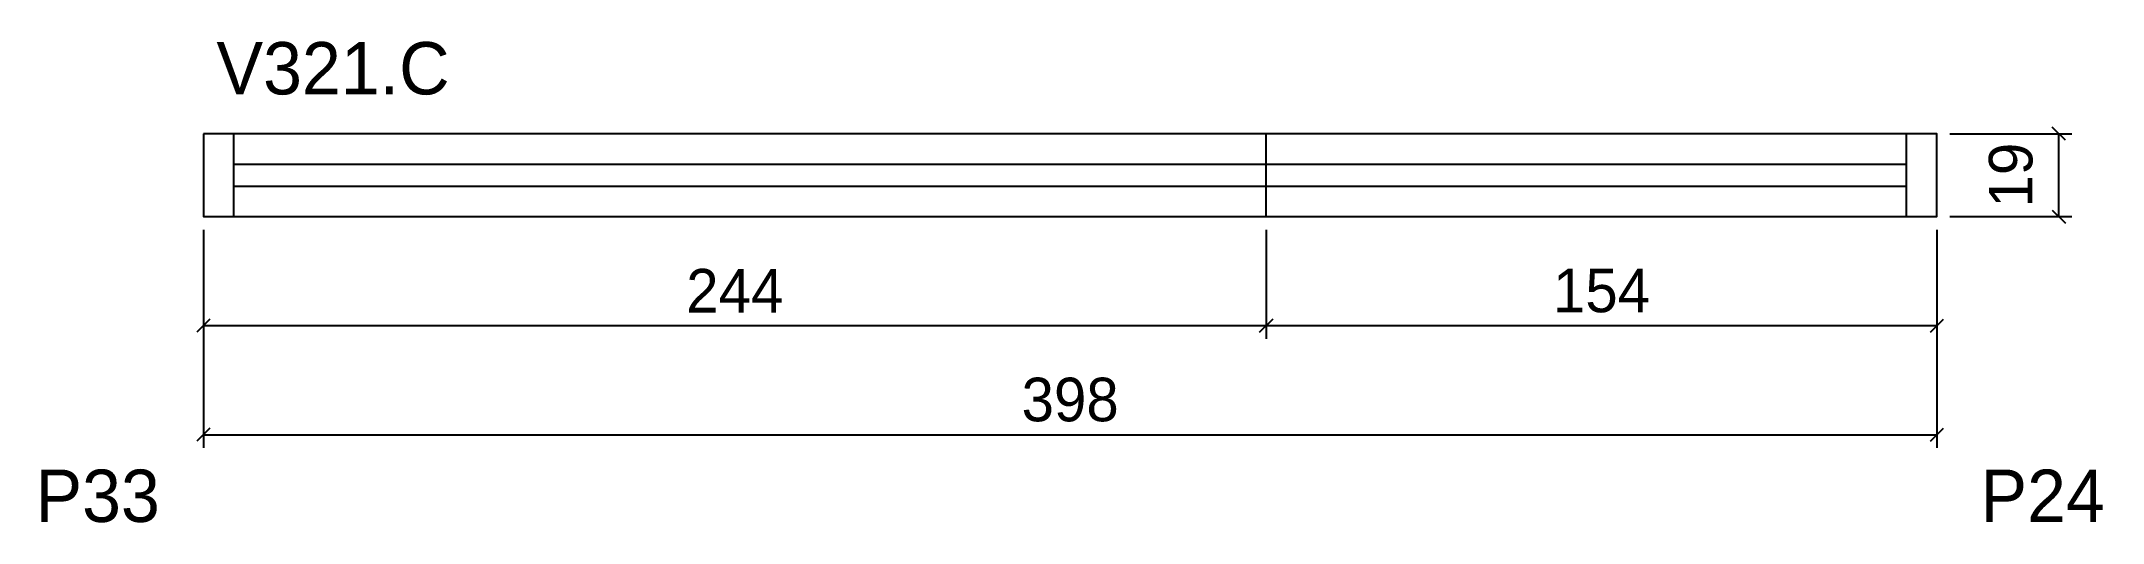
# Model space of a CAD drawing. Extents: x -37 to 436, y -89 to 21.
import ezdxf
from ezdxf.enums import TextEntityAlignment as Align

# ---------------------------------------------------------------- set-up
doc = ezdxf.new("R2010")
doc.units = 0
for name, color, linetype in [('5', 5, 'Continuous'), ('COTA', 241, 'Continuous'), ('NOMENCLATURA', 7, 'Continuous'), ('Painéis', 200, 'Continuous'), ('SARR_2.2x7', 40, 'Continuous')]:
    doc.layers.add(name, color=color, linetype=linetype)
doc.dimstyles.new('PAINEL', dxfattribs={"dimtxt": 10, "dimasz": 3, "dimexe": 3, "dimexo": 3, "dimgap": 3, "dimtad": 1, "dimblk": 'OBLIQUE', "dimblk1": 'OBLIQUE', "dimcen": 2.5, "dimclrd": 4, "dimclre": 4, "dimclrt": 240, "dimazin": 3, "dimtfac": 1, "dimtmove": 0, "dimatfit": 3})

# ---------------------------------------------------------------- blocks, each defined once
blk = doc.blocks.new('_OBLIQUE')
at = {"color": 0, "linetype": 'BYBLOCK'}
blk.add_line((-0.5, -0.5), (0.5, 0.5), dxfattribs=at)

msp = doc.modelspace()

# ---------------------------------------------------------------- linework, layer by layer
at = {"layer": 'Painéis'}
msp.add_line((244, -19), (244, 0), dxfattribs=at)
msp.add_lwpolyline([(0, 0), (0, -19), (398, -19), (398, 0), (0, 0)], close=True, dxfattribs=at)
at = {"layer": 'SARR_2.2x7'}
for p, q in [((7, -19), (7, 0)), ((391, -19), (391, 0)), ((7, -7), (391, -7)), ((7, -12), (391, -12))]:
    msp.add_line(p, q, dxfattribs=at)

# ---------------------------------------------------------------- texts
at = {"layer": '5'}
msp.add_text('P33', height=12, dxfattribs=at).set_placement((-10, -89), align=Align.RIGHT)
msp.add_text('P24', height=12, dxfattribs=at).set_placement((408, -89))
at = {"layer": 'NOMENCLATURA'}
msp.add_text('V321.C', height=12, dxfattribs=at).set_placement((3, 9))

# ---------------------------------------------------------------- dimensions: what is measured, and where the dimension line sits
at = {"layer": 'COTA'}
msp.add_linear_dim(base=(426, -19), p1=(398, -19), p2=(398, 0), angle=90, dimstyle='PAINEL', dxfattribs=at).render()
for base, p1, p2 in [((0, -44), (0, -19), (244, -19)), ((0, -69), (0, -19), (398, -19)), ((244, -44), (244, -19), (398, -19))]:
    msp.add_linear_dim(base=base, p1=p1, p2=p2, dimstyle='PAINEL', dxfattribs=at).render()

doc.saveas('drawing.dxf')
